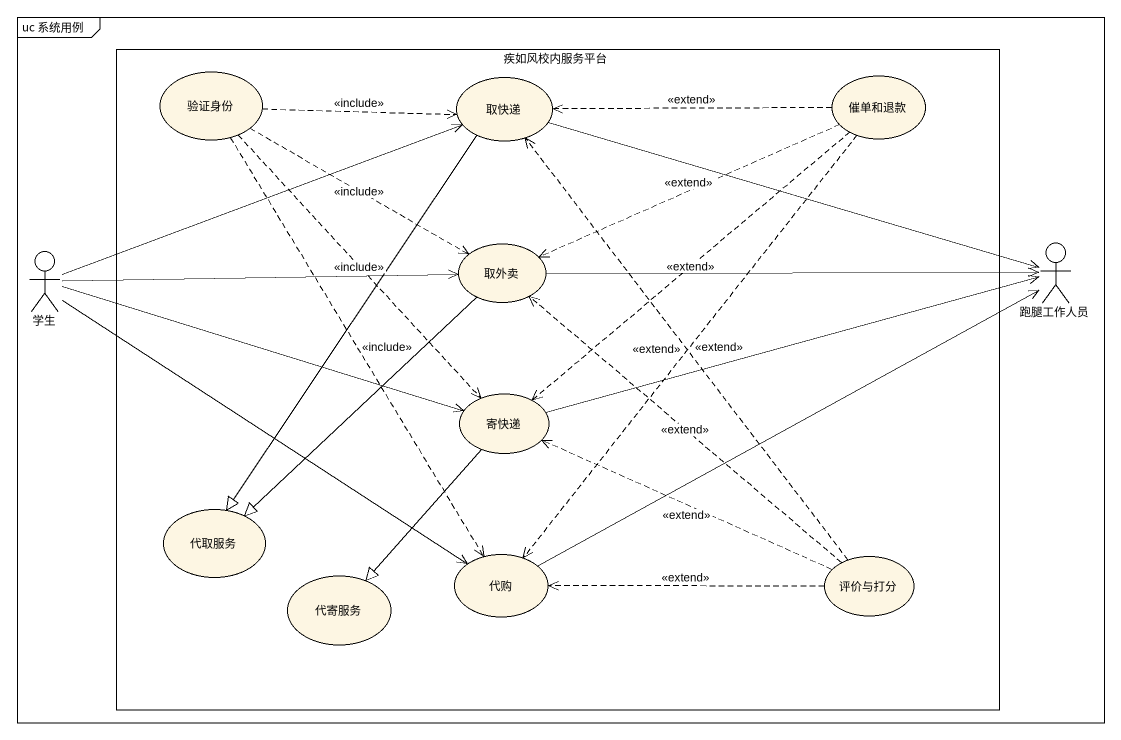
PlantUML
@startuml
mainframe uc 系统用例
rectangle 疾如风校内服务平台 {
  usecase 验证身份
  usecase 取快递
  usecase 催单和退款
  usecase 取外卖
  usecase 寄快递
  usecase 代取服务
  usecase 代购
  usecase 评价与打分
  usecase 代寄服务
}
actor 学生
actor 跑腿工作人员
验证身份 .right.> 取快递 : <<include>>
验证身份 .right.> 取外卖 : <<include>>
验证身份 ..> 寄快递 : <<include>>
验证身份 ..> 代购 : <<include>>
取快递 -right-> 跑腿工作人员
取快递 --|> 代取服务
催单和退款 .left.> 取快递 : <<extend>>
催单和退款 .left.> 取外卖 : <<extend>>
催单和退款 ..> 寄快递 : <<extend>>
催单和退款 ..> 代购 : <<extend>>
学生 -right-> 取快递
学生 -right-> 取外卖
学生 -right-> 寄快递
学生 --> 代购
取外卖 -right-> 跑腿工作人员
取外卖 --|> 代取服务
寄快递 -right-> 跑腿工作人员
寄快递 --|> 代寄服务
代购 -right-> 跑腿工作人员
评价与打分 .up.> 取快递 : <<extend>>
评价与打分 .up.> 取外卖 : <<extend>>
评价与打分 .left.> 寄快递 : <<extend>>
评价与打分 .left.> 代购 : <<extend>>
@enduml
